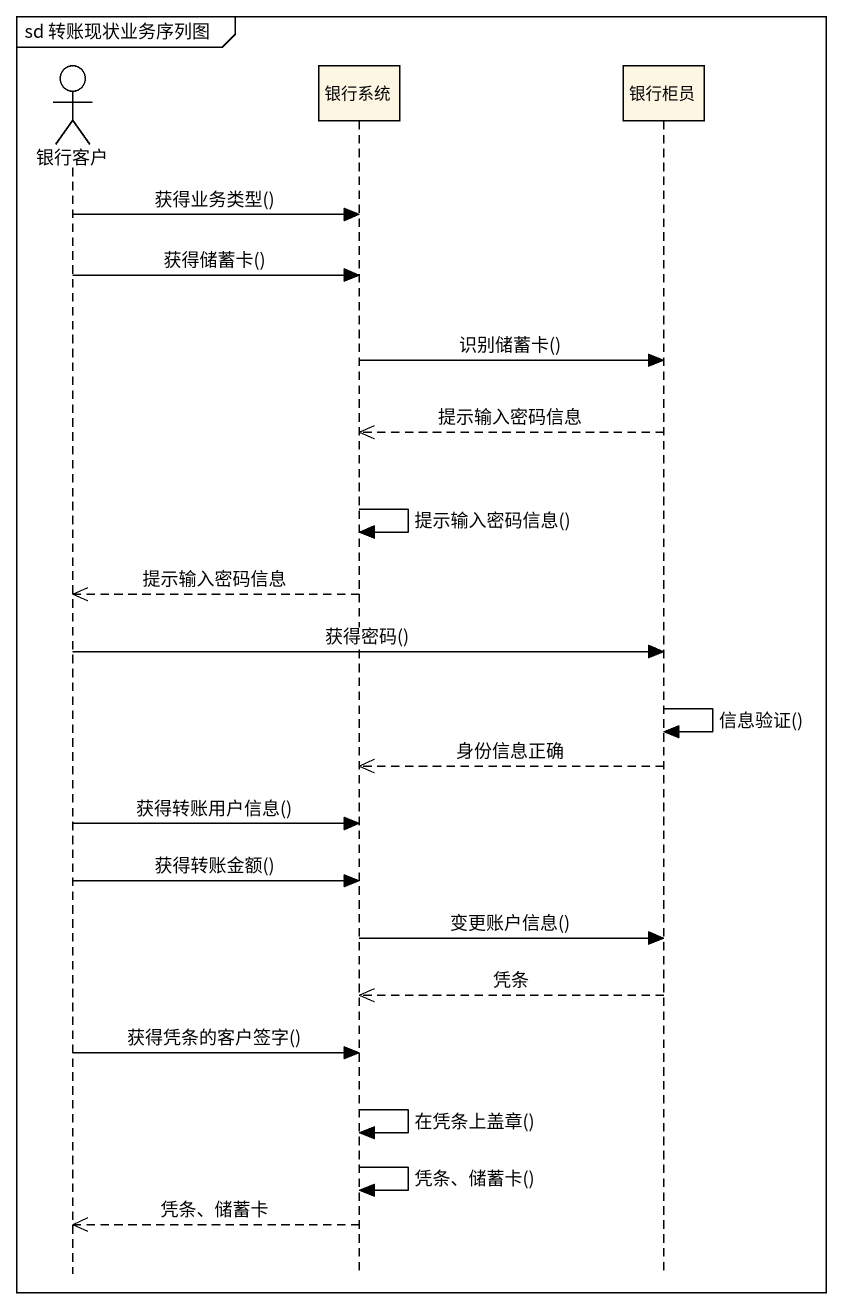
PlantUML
@startuml
mainframe sd 转账现状业务序列图
hide footbox
actor 银行客户
participant 银行系统
participant 银行柜员

银行客户 -> 银行系统 : 获得业务类型()
银行客户 -> 银行系统 : 获得储蓄卡()
银行系统 -> 银行柜员 : 识别储蓄卡()
银行柜员 -->> 银行系统 : 提示输入密码信息
银行系统 -> 银行系统 : 提示输入密码信息()
银行系统 -->> 银行客户 : 提示输入密码信息
银行客户 -> 银行柜员 : 获得密码()
银行柜员 -> 银行柜员 : 信息验证()
银行柜员 -->> 银行系统 : 身份信息正确
银行客户 -> 银行系统 : 获得转账用户信息()
银行客户 -> 银行系统 : 获得转账金额()
银行系统 -> 银行柜员 : 变更账户信息()
银行柜员 -->> 银行系统 : 凭条
银行客户 -> 银行系统 : 获得凭条的客户签字()
银行系统 -> 银行系统 : 在凭条上盖章()
银行系统 -> 银行系统 : 凭条、储蓄卡()
银行系统 -->> 银行客户 : 凭条、储蓄卡
@enduml
